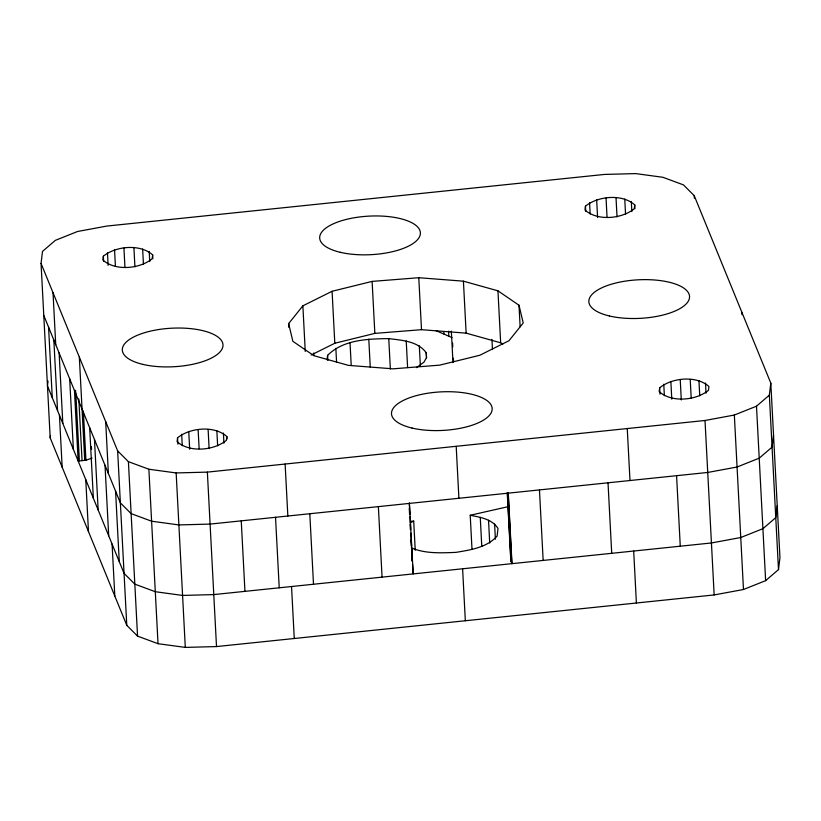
<?xml version="1.0" encoding="UTF-8"?>
<svg xmlns="http://www.w3.org/2000/svg" width="821" height="821" viewBox="0 0 821 821"><rect width="100%" height="100%" fill="white"/><g stroke="black" fill="none" stroke-linecap="round" stroke-linejoin="round"><path stroke-width="1.23" d="M41.05 263.418L42.507 251.39L55.366 240.348L77.523 231.501L106.843 226.062L604.492 174.432L635.7 173.6L662.978 177.305L683.452 184.889L694.217 195.655L770.806 383.12L779.95 557.582L778.493 569.61L765.634 580.652L743.477 589.499L714.157 594.938L216.508 646.568L185.3 647.4L158.022 643.695L137.548 636.111L126.783 625.345L50.194 437.88L41.05 263.418L117.639 450.883L126.783 625.345M48.049 381.088L47.464 385.901L124.053 573.366L134.829 584.131L155.292 591.715L182.58 595.43L213.778 594.589L711.438 542.968L740.758 537.519L762.914 528.683L775.773 517.64L777.23 505.603M50.194 437.88L50.481 435.469M103.354 256.203L102.892 260.062C115.381 271.248 139.632 269.011 152.183 258.748L152.644 254.9C140.155 243.704 115.915 245.941 103.354 256.203L103.62 261.273M177.552 437.819L177.09 441.667C189.579 452.853 213.819 450.616 226.38 440.354L226.842 436.505C214.353 425.319 190.103 427.556 177.552 437.819L177.88 444.151M327.076 359.742L327.61 355.339C343.373 339.535 367.787 338.909 388.764 338.601C401.921 340.325 417.622 341.043 426.212 352.712L426.571 357.515L423.944 362.174L416.452 367.634M585.455 206.194L584.993 210.043C597.483 221.229 621.733 218.991 634.284 208.729L634.746 204.881C622.267 193.694 598.016 195.932 585.455 206.194L585.722 211.264M659.653 387.799L659.181 391.648C671.67 402.834 695.921 400.597 708.472 390.334L708.944 386.486C696.454 375.3 672.204 377.537 659.653 387.799L659.981 394.131M778.493 569.61L769.349 395.158L770.806 383.12M773.536 435.099L772.079 447.127L759.22 458.169L737.063 467.016L707.743 472.455L210.084 524.085L178.886 524.927L151.598 521.212L131.134 513.628L120.359 502.863L43.77 315.397M288.643 323.587L302.867 305.833L332.084 291.281L372.118 281.408L418.782 277.714L463.413 281.172L497.947 290.829L518.995 305.248L523.223 322.951L508.999 340.715L479.782 355.267L439.738 365.129L393.085 368.834L348.443 365.376L313.92 355.709L292.861 341.3L288.643 323.587L288.838 327.394M117.639 450.883L128.404 461.659L148.878 469.232L176.156 472.947L207.364 472.116L705.013 420.485L734.343 415.036L756.49 406.2L769.349 395.158M410.428 522.772L413.702 521.119L415.231 550.275M311.21 355L334.804 343.25L374.848 333.388L421.501 329.683L466.143 333.141L500.666 342.809L502.77 344.245M75.686 390.396L74.465 390.529L78.159 461.033L85.938 460.232L92.024 458.077M472.013 549.495L470.217 515.27L508.722 506.536M410.315 521.263L413.702 521.119M470.217 515.27C480.172 517.251 492.241 519.057 498.008 528.467L497.085 536.164C486.617 547.669 470.454 549.937 455.901 552.379C441.021 552.954 425.34 553.816 411.331 547.884M435.828 330.565L452.053 337.595M412.624 572.442L413.23 573.9L409.34 502.934L409.936 514.264M756.49 406.2L765.634 580.652M741.835 312.196L741.968 314.73M734.343 415.036L743.477 589.499M705.496 383.038L706.029 393.177M694.217 195.655L694.35 198.189M705.013 420.485L714.157 594.938M698.948 380.616L699.749 395.825M690.215 379.425L691.22 398.442M680.24 379.692L681.297 399.971M676.576 475.687L680.27 546.201M670.849 381.437L671.783 399.18M663.768 384.259L664.363 395.671M634.746 204.881L634.951 208.678M631.308 201.432L631.842 211.572M624.76 199.01L625.551 214.219M616.027 197.82L617.023 216.836M627.254 428.552L629.984 480.521M633.679 551.035L636.398 603.004M606.042 198.087L607.037 217.103M596.662 199.831L597.596 217.575M608.022 482.799L611.717 553.313M589.57 202.664L590.176 214.065M539.459 489.911L543.153 560.425M518.995 305.248L520.134 326.799M497.947 290.829L500.666 342.809M508.291 493.144L511.986 563.658L510.795 560.722L507.234 492.733M508.107 492.692L511.801 563.196M507.768 492.939L511.391 562.19M507.419 493.195L510.98 561.184M491.933 339.432L492.467 349.5M494.591 523.993L495.381 539.202M488.526 520.237L489.716 543.05M480.254 517.292L481.783 546.447M463.413 281.172L466.143 333.141M452.576 343.106L452.771 346.883M453.366 358.213L453.561 361.989M451.334 331.109L452.987 362.595M456.189 446.296L458.908 498.265M462.603 568.779L465.333 620.748M448.564 331.161L448.83 336.2M443.812 331.571L443.935 334.085M426.212 352.712L426.479 357.792M418.782 277.714L421.501 329.683M419.315 345.826L420.383 366.104M406.221 340.972L407.616 367.592M410.069 516.789L410.726 529.381M410.931 533.157L411.588 545.739M411.721 548.264L412.378 560.856M412.573 564.632L413.035 573.448M409.258 508.22L409.587 514.521M410.12 524.588L410.387 529.627M410.911 539.705L411.239 545.996M411.701 554.811L412.029 561.102M388.764 338.601L390.355 369.019M372.118 281.408L374.848 333.388M378.368 506.629L382.063 577.132M368.793 339.135L370.25 367.018M350.023 342.614L351.214 365.437M335.84 348.278L336.579 362.215M332.084 291.281L334.804 343.25M327.61 355.339L327.877 360.409M313.745 352.989L313.879 355.503M302.867 305.833L305.258 351.47M309.804 513.741L313.499 584.244M285.123 464.05L287.843 516.019M291.537 586.522L294.267 638.502M275.528 517.292L279.222 587.805M241.251 520.853L244.945 591.356M226.842 436.505L226.976 439.04M223.394 433.057L223.928 443.196M216.847 430.635L217.647 445.844M208.113 429.445L209.119 448.461M207.364 472.116L216.508 646.568M198.138 429.711L199.134 448.728M188.748 431.456L189.682 449.2M181.667 434.278L182.262 445.69M176.156 472.947L185.3 647.4M152.644 254.9L152.85 258.697M149.206 251.452L149.73 261.591M142.649 249.03L143.449 264.239M148.878 469.232L158.022 643.695M133.926 247.839L134.921 266.856M123.94 248.106L124.936 267.123M128.404 461.659L137.548 636.111M114.56 249.851L115.422 266.322M107.469 252.673L108.136 265.347M115.566 491.122L119.261 561.626M105.673 421.594L108.393 473.573M112.087 544.077L114.817 596.046M105.016 465.291L108.711 535.805M94.466 439.471L98.161 509.974M91.429 446.747L91.562 449.272M89.663 427.731L93.358 498.234M83.362 411.126L85.938 460.232M79.339 357.156L84.727 460.355M85.764 479.638L88.483 531.608M78.816 398.934L82.049 460.632M75.748 391.658L79.38 460.909M69.672 378.789L73.367 449.292M59.122 352.958L62.817 423.472M53.016 292.717L55.736 344.687M59.44 415.19L62.16 467.17M53.847 340.048L57.542 410.551M48.572 327.138L52.267 397.641M609.428 315.982A50.409 19.294 -3 0 0 689.26 298.936A50.409 19.294 -3 0 0 618.921 282.301A50.409 19.294 -3 0 0 609.428 315.982M340.253 252.304A50.409 19.294 -3 0 0 420.085 235.268A50.409 19.294 -3 0 0 349.746 218.622A50.409 19.294 -3 0 0 340.253 252.304M412.06 428.059A50.409 19.294 -3 0 0 491.882 411.013A50.409 19.294 -3 0 0 421.553 394.378A50.409 19.294 -3 0 0 412.06 428.059M142.875 364.38A50.409 19.294 -3 0 0 222.707 347.334A50.409 19.294 -3 0 0 152.378 330.699A50.409 19.294 -3 0 0 142.875 364.38"/></g></svg>
